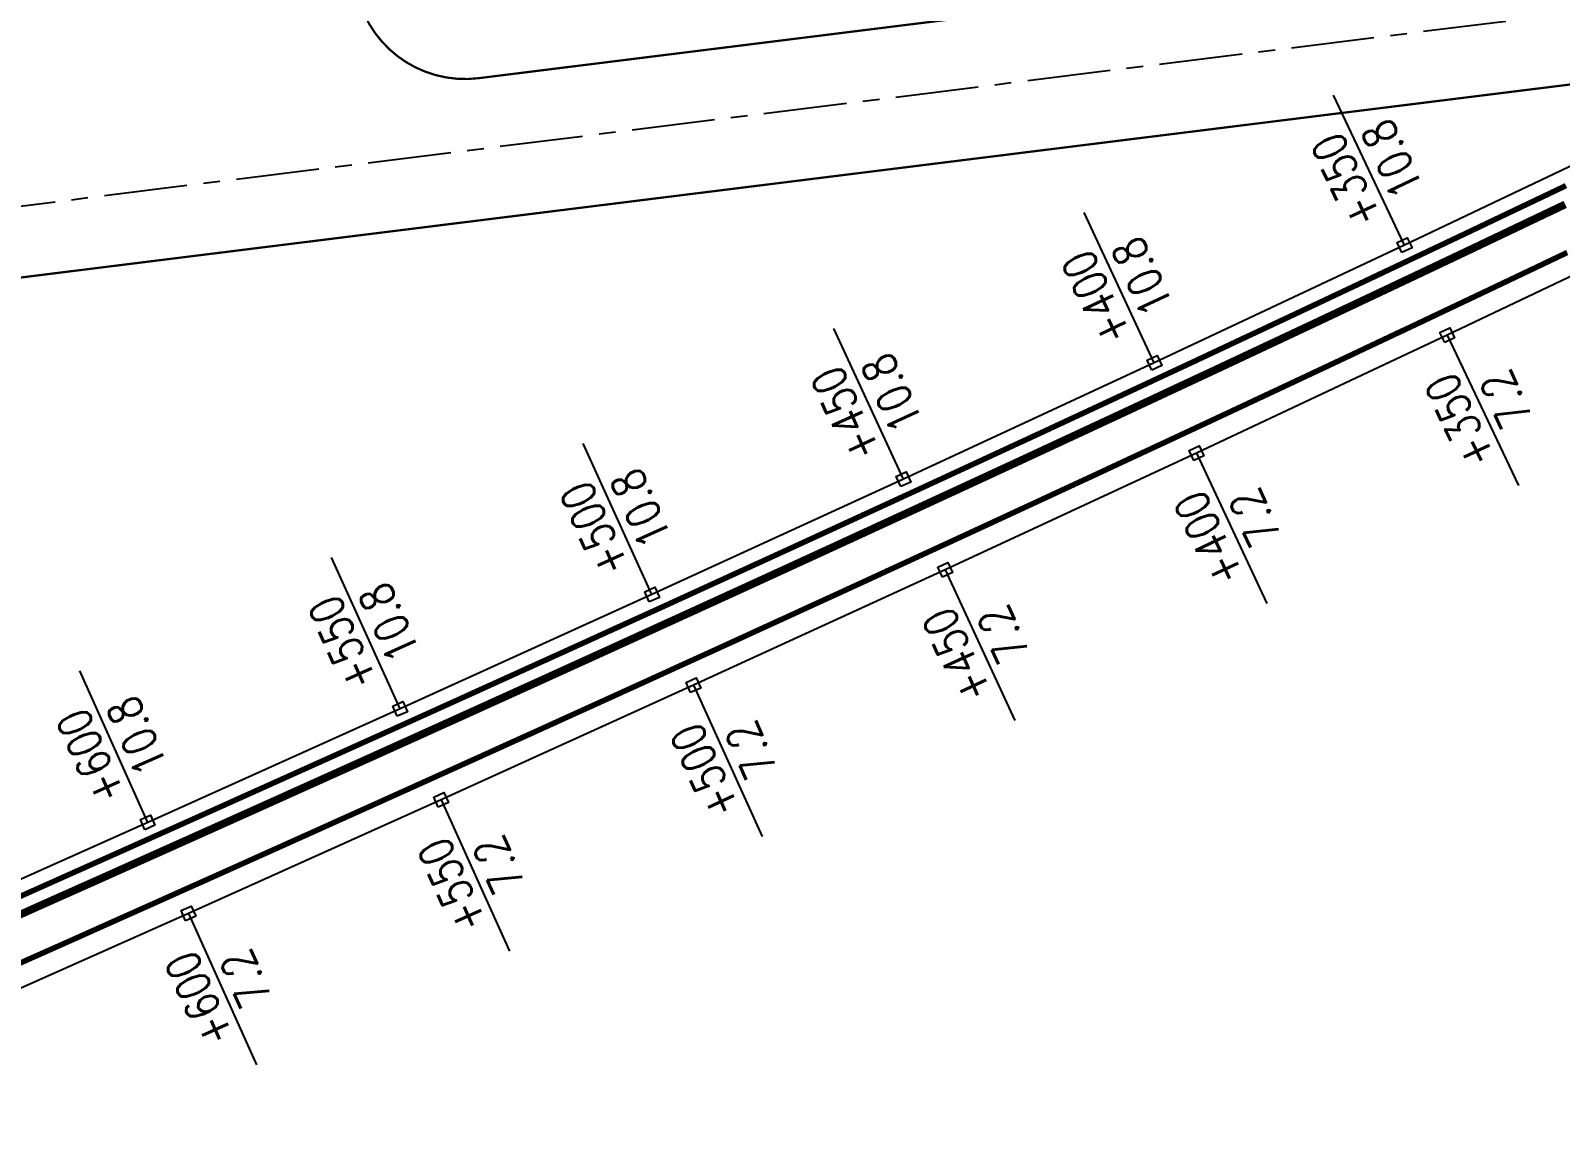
# Model space of a CAD drawing. Extents: x 10519 to 17598, y -625 to 2857.
# Drawn here: x 13444.7 to 13720.9, y 2241.4 to 2441.1 of the extents above; entities that cross this region are included whole.
import ezdxf
from ezdxf.enums import TextEntityAlignment as Align

# ---------------------------------------------------------------- set-up
doc = ezdxf.new("R2010")
doc.units = 0
doc.header["$MEASUREMENT"] = 0
doc.linetypes.add('CENTER', pattern=[2, 1.25, -0.25, 0.25, -0.25])
doc.linetypes.add('CENTERX2', pattern=[4, 2.5, -0.5, 0.5, -0.5])
doc.layers.get('0').update_dxf_attribs({"linetype": 'CONTINUOUS'})
doc.layers.get('DEFPOINTS').update_dxf_attribs({"linetype": 'CONTINUOUS'})
for name, color, linetype in [('00000衢化东路中线', 1, 'CENTER'), ('00000道路边线', 2, 'CONTINUOUS'), ('0000道路坐标', 3, 'CENTER'), ('0000铁路', 105, 'CONTINUOUS')]:
    doc.layers.add(name, color=color, linetype=linetype)
doc.styles.get("Standard").update_dxf_attribs({"font": 'txt8.shx', "width": 0.8, "bigfont": 'hz.shx'})
doc.dimstyles.get("Standard").update_dxf_attribs({"dimtxt": 10, "dimasz": 3, "dimexe": 0.18, "dimexo": 0.0625, "dimgap": 2, "dimtad": 0, "dimdec": 1, "dimzin": 0, "dimdsep": 46, "dimtxsty": 'Standard', "dimblk": 'ARCHTICK', "dimcen": 0.09, "dimadec": 0, "dimazin": 0, "dimtfac": 1, "dimtdec": 1, "dimtofl": 0, "dimtmove": 0, "dimatfit": 3, "dimldrblk": 'ARCHTICK', "dimfxl": 1, "dimtolj": 1, "dimtzin": 0, "dimarcsym": 0})

# ---------------------------------------------------------------- blocks, each defined once
blk = doc.blocks.new('_ARCHTICK')
at = {"color": 0, "linetype": 'ByBlock', "const_width": 0.15}
blk.add_lwpolyline([(-0.5, -0.5), (0.5, 0.5)], dxfattribs=at)
blk = doc.blocks.new('*D40')
at = {"layer": '0000道路坐标', "color": 0, "linetype": 'ByBlock', "lineweight": -2}
blk.add_line((13182.22, 2271.03), (13126.34, 2257.41), dxfattribs=at)
at = {"layer": 'DEFPOINTS', "color": 0, "linetype": 'ByBlock'}
for p in [(13612.11, 2375.84), (13126.34, 2257.41)]:
    blk.add_point(p, dxfattribs=at)
at = {"layer": '0000道路坐标', "color": 0, "linetype": 'ByBlock', "lineweight": -2, "xscale": 3, "yscale": 3, "zscale": 3, "rotation": 193.7009052292141}
blk.add_blockref('_ARCHTICK', (13126.34, 2257.41), dxfattribs=at)
at = {"layer": '0000道路坐标', "color": 0, "linetype": 'ByBlock', "insert": (13184.16, 2271.51), "char_height": 10, "attachment_point": 5, "rotation": 13.7009}
blk.add_mtext('\\A1;R500.0', dxfattribs=at)

msp = doc.modelspace()

# ---------------------------------------------------------------- linework, layer by layer
at = {"layer": '00000衢化东路中线', "color": 6, "linetype": 'CENTERX2', "ltscale": 6}
msp.add_line((14187.39, 2502.16), (12094.78, 2241.43), dxfattribs=at)
msp.add_arc((13206.15, 2883.39), 500, 277.0425, 356.352, dxfattribs=at)
at = {"layer": '00000道路边线', "const_width": 0.4}
for points in [[(13664.38, 2724.48, -0.285947), (13265.61, 2402.05, 0.285947), (13664.38, 2724.48, 0.067145), (13690.11, 2851.58)], [(13525.59, 2432.55, -0.772681), (13511.27, 2468.51, 0.772681), (13525.59, 2432.55), (14122.61, 2506.94)], [(13321, 2381.36, -0.025502), (13269.29, 2372.28, 0.025502), (13321, 2381.36, -0.025502), (13269.29, 2372.28, 0.025502), (13321, 2381.36), (14110.35, 2479.71)]]:
    msp.add_lwpolyline(points, format="xyb", dxfattribs=at)
at = {"layer": '0000铁路'}
for p, q in [((13692.8, 2402.39, -145.26), (13679.96, 2429.5, -145.26)), ((13737.87, 2423.89, -145.26), (13692.8, 2402.39, -145.26)), ((13647.6, 2381.14, -145.26), (13634.91, 2408.32, -145.26)), ((13745.67, 2407.67, -145.26), (13700.5, 2386.12, -145.26)), ((13692.8, 2402.39, -145.26), (13647.6, 2381.14, -145.26)), ((13602.3, 2360.11, -145.26), (13589.73, 2387.35, -145.26)), ((13700.5, 2386.12, -145.26), (13655.22, 2364.83, -145.26)), ((13700.5, 2386.12, -145.26), (13713.34, 2359.01, -145.26)), ((13647.6, 2381.14, -145.26), (13602.3, 2360.11, -145.26)), ((13556.89, 2339.28, -145.26), (13544.44, 2366.58, -145.26)), ((13655.22, 2364.83, -145.26), (13609.84, 2343.76, -145.26)), ((13655.22, 2364.83, -145.26), (13667.92, 2337.65, -145.26)), ((13602.3, 2360.11, -145.26), (13556.89, 2339.28, -145.26)), ((13511.4, 2318.63, -145.26), (13499.05, 2345.97, -145.26)), ((13609.84, 2343.76, -145.26), (13564.36, 2322.9, -145.26)), ((13609.84, 2343.76, -145.26), (13622.4, 2316.52, -145.26)), ((13556.89, 2339.28, -145.26), (13511.4, 2318.63, -145.26)), ((13465.83, 2298.14, -145.26), (13453.57, 2325.52, -145.26)), ((13564.36, 2322.9, -145.26), (13518.81, 2302.23, -145.26)), ((13564.36, 2322.9, -145.26), (13576.81, 2295.61, -145.26)), ((13511.4, 2318.63, -145.26), (13465.83, 2298.14, -145.26)), ((13518.81, 2302.23, -145.26), (13473.19, 2281.71, -145.26)), ((13518.81, 2302.23, -145.26), (13531.16, 2274.89, -145.26)), ((13465.83, 2298.14, -145.26), (13420.19, 2277.78, -145.26)), ((13473.19, 2281.71, -145.26), (13427.51, 2261.33, -145.26)), ((13473.19, 2281.71, -145.26), (13485.45, 2254.33, -145.26))]:
    msp.add_line(p, q, dxfattribs=at)
at = {"layer": '0000铁路', "const_width": 1, "elevation": -145.26}
for points in [[(13721.93, 2413.14), (13717.42, 2410.99), (13712.9, 2408.84), (13708.39, 2406.69), (13703.88, 2404.54), (13699.36, 2402.4), (13694.84, 2400.26), (13690.32, 2398.12), (13685.8, 2395.98), (13681.28, 2393.85), (13676.76, 2391.72), (13672.24, 2389.59), (13667.71, 2387.46), (13663.18, 2385.34), (13658.66, 2383.21), (13654.13, 2381.09), (13649.6, 2378.98), (13645.07, 2376.86), (13640.54, 2374.75), (13636.01, 2372.64), (13631.47, 2370.53), (13626.94, 2368.42), (13622.4, 2366.32), (13617.86, 2364.22), (13613.33, 2362.12), (13608.79, 2360.02), (13604.25, 2357.92), (13599.71, 2355.83), (13595.16, 2353.74), (13590.62, 2351.65), (13586.08, 2349.56), (13581.53, 2347.47), (13576.99, 2345.39), (13572.44, 2343.31), (13567.89, 2341.23), (13563.35, 2339.15), (13558.8, 2337.07), (13554.25, 2335), (13549.7, 2332.93), (13545.14, 2330.85), (13540.59, 2328.78), (13536.04, 2326.72), (13531.48, 2324.65), (13526.93, 2322.59), (13522.37, 2320.52), (13517.82, 2318.46), (13513.26, 2316.4), (13508.7, 2314.34), (13504.14, 2312.29), (13499.58, 2310.23), (13495.02, 2308.18), (13490.46, 2306.13), (13485.9, 2304.08), (13481.34, 2302.03), (13476.78, 2299.98), (13472.21, 2297.93), (13467.65, 2295.89), (13463.08, 2293.84), (13458.52, 2291.8), (13453.95, 2289.76), (13449.38, 2287.72), (13444.82, 2285.68), (13440.25, 2283.64)], [(13722.15, 2401.06), (13717.64, 2398.91), (13713.12, 2396.76), (13708.6, 2394.61), (13704.07, 2392.46), (13699.55, 2390.32), (13695.03, 2388.17), (13690.5, 2386.04), (13685.97, 2383.9), (13681.45, 2381.76), (13676.92, 2379.63), (13672.39, 2377.5), (13667.86, 2375.38), (13663.32, 2373.25), (13658.79, 2371.13), (13654.26, 2369.01), (13649.72, 2366.89), (13645.18, 2364.78), (13640.65, 2362.67), (13636.11, 2360.55), (13631.57, 2358.45), (13627.03, 2356.34), (13622.49, 2354.24), (13617.94, 2352.13), (13613.4, 2350.03), (13608.86, 2347.94), (13604.31, 2345.84), (13599.76, 2343.75), (13595.22, 2341.65), (13590.67, 2339.56), (13586.12, 2337.48), (13581.57, 2335.39), (13577.02, 2333.31), (13572.47, 2331.22), (13567.92, 2329.14), (13563.36, 2327.07), (13558.81, 2324.99), (13554.25, 2322.91), (13549.7, 2320.84), (13545.14, 2318.77), (13540.58, 2316.7), (13536.03, 2314.63), (13531.47, 2312.57), (13526.91, 2310.5), (13522.35, 2308.44), (13517.79, 2306.38), (13513.23, 2304.32), (13508.66, 2302.26), (13504.1, 2300.2), (13499.54, 2298.15), (13494.97, 2296.09), (13490.41, 2294.04), (13485.84, 2291.99), (13481.28, 2289.94), (13476.71, 2287.89), (13472.14, 2285.85), (13467.58, 2283.8), (13463.01, 2281.76), (13458.44, 2279.72), (13453.87, 2277.67), (13449.3, 2275.63), (13444.73, 2273.6), (13440.16, 2271.56)]]:
    msp.add_lwpolyline(points, dxfattribs=at)
at = {"layer": '0000铁路', "linetype": 'Continuous', "ltscale": 2, "const_width": 1.4, "elevation": -145.26}
msp.add_lwpolyline([(13721.79, 2409.75), (13712.76, 2405.45), (13703.73, 2401.15), (13694.7, 2396.87), (13685.66, 2392.6), (13676.61, 2388.33), (13667.56, 2384.08), (13658.51, 2379.83), (13649.45, 2375.6), (13640.39, 2371.37), (13631.32, 2367.15), (13622.25, 2362.94), (13613.17, 2358.74), (13604.09, 2354.55), (13595.01, 2350.37), (13585.92, 2346.19), (13576.83, 2342.02), (13567.74, 2337.86), (13558.64, 2333.71), (13549.54, 2329.56), (13540.44, 2325.42), (13531.34, 2321.29), (13522.23, 2317.16), (13513.11, 2313.04), (13504, 2308.93), (13494.88, 2304.83), (13485.76, 2300.72), (13476.64, 2296.63), (13467.51, 2292.54), (13458.38, 2288.45), (13449.25, 2284.38), (13440.12, 2280.3)], dxfattribs=at)
at = {"layer": '0000铁路', "linetype": 'Continuous', "ltscale": 2, "elevation": -145.26}
for points in [[(13692.32, 2401.06), (13691.47, 2402.86), (13693.28, 2403.72), (13694.13, 2401.91), (13692.32, 2401.06)], [(13700.03, 2384.79), (13699.17, 2386.6), (13700.98, 2387.45), (13701.83, 2385.64), (13700.03, 2384.79)], [(13647.12, 2379.81), (13646.28, 2381.62), (13648.09, 2382.46), (13648.93, 2380.65), (13647.12, 2379.81)], [(13654.74, 2363.5), (13653.89, 2365.31), (13655.7, 2366.16), (13656.55, 2364.34), (13654.74, 2363.5)], [(13601.81, 2358.78), (13600.97, 2360.6), (13602.79, 2361.43), (13603.62, 2359.62), (13601.81, 2358.78)], [(13609.35, 2342.44), (13608.51, 2344.25), (13610.33, 2345.09), (13611.16, 2343.27), (13609.35, 2342.44)], [(13556.4, 2337.96), (13555.57, 2339.78), (13557.39, 2340.61), (13558.22, 2338.79), (13556.4, 2337.96)], [(13563.87, 2321.58), (13563.04, 2323.4), (13564.86, 2324.23), (13565.69, 2322.41), (13563.87, 2321.58)], [(13510.9, 2317.31), (13510.08, 2319.13), (13511.9, 2319.96), (13512.72, 2318.13), (13510.9, 2317.31)], [(13518.31, 2300.91), (13517.48, 2302.73), (13519.31, 2303.55), (13520.13, 2301.73), (13518.31, 2300.91)], [(13465.32, 2296.82), (13464.51, 2298.64), (13466.33, 2299.46), (13467.15, 2297.64), (13465.32, 2296.82)], [(13472.68, 2280.39), (13471.86, 2282.22), (13473.69, 2283.03), (13474.51, 2281.21), (13472.68, 2280.39)]]:
    msp.add_lwpolyline(points, dxfattribs=at)

# ---------------------------------------------------------------- texts
at = {"layer": '0000铁路', "width": 0.8}
for s, rotation, p in [('10.8', 115.3393, (13693.25, 2419.2, -145.26)), ('+350', 115.3393, (13684.93, 2415.26, -145.26)), ('10.8', 115.036, (13648.14, 2397.94, -145.26)), ('+400', 115.036, (13639.81, 2394.05, -145.26)), ('10.8', 114.763, (13602.92, 2376.91, -145.26)), ('+450', 114.763, (13594.56, 2373.06, -145.26)), ('+350', 115.3393, (13705.48, 2371.88, -145.26)), ('7.2', 115.3393, (13713.79, 2375.82, -145.26)), ('+500', 114.5203, (13549.21, 2352.26, -145.26)), ('10.8', 114.5203, (13557.58, 2356.08, -145.26)), ('+400', 115.036, (13660.12, 2350.56, -145.26)), ('7.2', 115.036, (13668.46, 2354.45, -145.26)), ('10.8', 114.308, (13512.15, 2335.43, -145.26)), ('+550', 114.308, (13503.77, 2331.65, -145.26)), ('7.2', 114.763, (13623.02, 2333.33, -145.26)), ('+450', 114.763, (13614.67, 2329.47, -145.26)), ('10.8', 114.126, (13466.63, 2314.94, -145.26)), ('+600', 114.126, (13458.24, 2311.18, -145.26)), ('+500', 114.5203, (13569.13, 2308.59, -145.26)), ('7.2', 114.5203, (13577.5, 2312.41, -145.26)), ('7.2', 114.308, (13531.91, 2291.69, -145.26)), ('+550', 114.308, (13523.52, 2287.9, -145.26)), ('+600', 114.126, (13477.86, 2267.37, -145.26)), ('7.2', 114.126, (13486.25, 2271.13, -145.26))]:
    msp.add_text(s, height=6, rotation=rotation, dxfattribs=at).set_placement(p, align=Align.CENTER)

# ---------------------------------------------------------------- dimensions: what is measured, and where the dimension line sits
at = {"layer": '0000道路坐标', "linetype": 'ByBlock'}
dim = msp.add_radius_dim(center=(13612.11, 2375.84), mpoint=(13126.34, 2257.41), dimstyle='Standard', dxfattribs=at)
dim.commit()
dim.dimension.update_dxf_attribs({"geometry": '*D40', "text_midpoint": (13184.16, 2271.51), "dimtype": 164})

doc.saveas('drawing.dxf')
